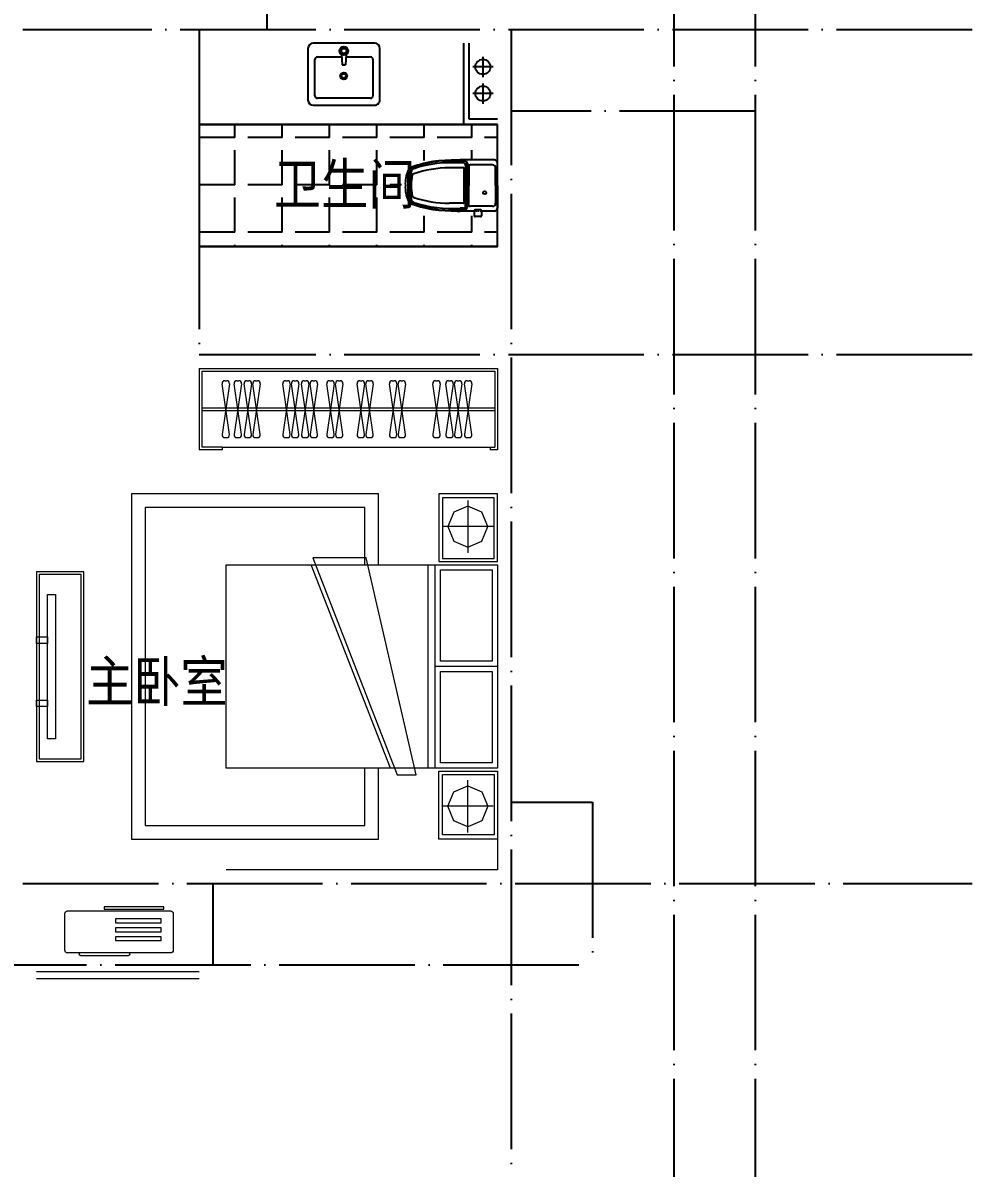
# Model space of a CAD drawing. Extents: x 534658 to 605938, y 354193 to 404593.
# Drawn here: x 580992 to 587992, y 371395 to 379845 of the extents above; entities that cross this region are included whole.
import ezdxf
from ezdxf.enums import TextEntityAlignment as Align

# ---------------------------------------------------------------- set-up
doc = ezdxf.new("R2010")
doc.units = 0
doc.header["$LTSCALE"] = 1000
doc.header["$MEASUREMENT"] = 0
doc.linetypes.add('DOTE', pattern=[2.42, 2, -0.2, 0.02, -0.2])
for name, color, linetype in [('0_厨卫', 154, 'Continuous'), ('0_铺地填充', 251, 'Continuous'), ('DOTE', 1, 'Continuous'), ('PUB_TEXT', 7, 'Continuous')]:
    doc.layers.add(name, color=color, linetype=linetype)
for name, color, linetype, lineweight in [('0_家具', 31, 'Continuous', 9), ('0_栏杆', 163, 'Continuous', 5), ('0_看线', 180, 'Continuous', 9), ('0_空调', 31, 'Continuous', 9)]:
    doc.layers.add(name, color=color, linetype=linetype, lineweight=lineweight)
doc.styles.add('黑体', font='SIMHEI.TTF', dxfattribs={"width": 0.8})

# ---------------------------------------------------------------- blocks, each defined once
blk = doc.blocks.new('A$C4EB5717C')
at = {"layer": '0_空调', "color": 8}
for p, q in [((520.3, 110), (520.3, 120)), ((883.1, 100), (530.3, 100)), ((893.1, 120), (893.1, 110))]:
    blk.add_line(p, q, dxfattribs=at)
at = {"layer": '0_空调'}
blk.add_lwpolyline([(220, 120), (980, 120, 0.414214), (1000, 140), (1000, 410, 0.414214), (980, 430), (220, 430, 0.414214), (200, 410), (200, 140, 0.414214)], format="xyb", close=True, dxfattribs=at)
at = {"layer": '0_空调', "color": 8}
for points in [[(269.2, 459.1), (709, 459.1), (709, 444), (269.2, 444)], [(290.4, 371.5), (625.9, 371.5), (625.9, 342.6), (290.4, 342.6)], [(290.4, 305.7), (625.9, 305.7), (625.9, 276.8), (290.4, 276.8)], [(290.4, 239.9), (625.9, 239.9), (625.9, 211), (290.4, 211)]]:
    blk.add_lwpolyline(points, close=True, dxfattribs=at)
for centre, start, end in [((530.3, 110), 180, 270), ((883.1, 110), 270, 0)]:
    blk.add_arc(centre, 10, start, end, dxfattribs=at)
blk = doc.blocks.new('dfdsf')
at = {"layer": '0_厨卫'}
for p, q in [((-6118.8, -27345.4), (-6118.8, -27726.4)), ((-5626.5, -27307.3), (-6080.7, -27307.3)), ((-5588.4, -27726.4), (-5588.4, -27345.4)), ((-6080.7, -27764.5), (-5626.5, -27764.5))]:
    blk.add_line(p, q, dxfattribs=at)
at = {"layer": '0_厨卫', "color": 8}
for p, q in [((-5872.4, -27364), (-5885.9, -27364)), ((-5866.9, -27350.6), (-5876.4, -27341.1)), ((-5866.7, -27377.4), (-5876.1, -27387.1)), ((-5853.6, -27345.2), (-5853.6, -27331.7)), ((-5831.1, -27340.8), (-5840.5, -27350.5)), ((-5830.8, -27386.8), (-5840.3, -27377.3)), ((-5834.8, -27364), (-5821.3, -27364)), ((-6068, -27694.7), (-6068, -27428)), ((-6049, -27408.9), (-5869.2, -27408.9)), ((-5870.1, -27391.7), (-5866.3, -27465.6)), ((-5853.6, -27382.8), (-5853.6, -27396.2)), ((-5837.1, -27391.7), (-5840.9, -27465.6)), ((-5838, -27408.9), (-5658.2, -27408.9)), ((-5639.2, -27428), (-5639.2, -27694.7)), ((-5866.3, -27465.6), (-5840.9, -27465.6)), ((-5658.2, -27713.7), (-6049, -27713.7))]:
    blk.add_line(p, q, dxfattribs=at)
for centre, radius in [((-5853.6, -27364), 32.3), ((-5853.6, -27364), 18.8), ((-5854.6, -27548.6), 25.4), ((-5854.6, -27548.6), 16)]:
    blk.add_circle(centre, radius, dxfattribs=at)
at = {"layer": '0_厨卫'}
for centre, start, end in [((-6080.7, -27345.4), 90, 180), ((-5626.5, -27345.4), 0, 90), ((-6080.7, -27726.4), 180, 270), ((-5626.5, -27726.4), 270, 0)]:
    blk.add_arc(centre, 38.1, start, end, dxfattribs=at)
at = {"layer": '0_厨卫', "color": 8}
for centre, start, end in [((-6049, -27428), 90, 180), ((-5658.2, -27428), 0, 90), ((-6049, -27694.7), 180, 270), ((-5658.2, -27694.7), 270, 0)]:
    blk.add_arc(centre, 19.1, start, end, dxfattribs=at)
blk = doc.blocks.new('A$C37A63D83')
at = {"layer": '0_厨卫', "color": 8}
for p, q in [((152.1, 636.3), (127.6, 636.3)), ((136.4, 659.7), (322.6, 659.7)), ((229.5, 659.7), (136.4, 659.7)), ((162, 636.3), (152.1, 636.3)), ((162, 636.3), (229.5, 636.3)), ((297, 636.3), (229.5, 636.3)), ((297, 636.3), (306.9, 636.3)), ((306.9, 636.3), (331.4, 636.3)), ((99, 250.2), (99, 355.5)), ((360, 250.2), (360, 355.5)), ((49.5, 230.4), (49.5, 316.4)), ((54, 279), (54, 280.3)), ((63, 274.5), (58.5, 274.5)), ((63, 252.9), (63, 274.5)), ((396, 252.9), (396, 274.5)), ((396, 274.5), (400.5, 274.5)), ((37.8, 171.9), (42.3, 171.9)), ((49.5, 230.4), (229.5, 230.4)), ((49.5, 230.4), (90.9, 211.5)), ((76.5, 36), (76.5, 198)), ((81, 234.9), (229.5, 234.9)), ((90.9, 211.5), (229.5, 211.5)), ((99, 220.5), (229.5, 220.5)), ((229.5, 246.6), (102.6, 246.6)), ((110.7, 246.6), (229.5, 246.6)), ((229.5, 246.6), (356.4, 246.6)), ((348.3, 246.6), (229.5, 246.6)), ((378, 234.9), (229.5, 234.9)), ((409.5, 230.4), (229.5, 230.4)), ((360, 220.5), (229.5, 220.5)), ((368.1, 211.5), (229.5, 211.5)), ((409.5, 230.4), (368.1, 211.5)), ((382.5, 36), (382.5, 198)), ((37.8, 117.9), (42.3, 117.9)), ((40.5, 153.1), (40.5, 161.7)), ((40.5, 137), (40.5, 146.5)), ((40.5, 121.2), (40.5, 129.7)), ((49.5, 125.1), (49.5, 164.7)), ((229.5, 13.5), (99, 13.5)), ((229.5, 13.5), (360, 13.5))]:
    blk.add_line(p, q, dxfattribs=at)
at = {"layer": '0_厨卫'}
for p, q in [((40.5, 170.1), (40.5, 274.5)), ((405, 279), (405, 280.3)), ((409.5, 230.4), (409.5, 316.4)), ((418.5, 22.5), (418.5, 274.5)), ((37.8, 171.9), (7.2, 171.9)), ((0, 125.1), (0, 164.7)), ((37.8, 117.9), (7.2, 117.9)), ((40.5, 22.5), (40.5, 122)), ((229.5, 0), (63, 0)), ((229.5, 0), (396, 0))]:
    blk.add_line(p, q, dxfattribs=at)
at = {"layer": '0_厨卫', "color": 8}
blk.add_circle((176.4, 94.5), 11.4, dxfattribs=at)
at = {"layer": '0_厨卫'}
for centre, radius, start, end in [((216.6, 423.2), 256.6, 87.12096, 112.8427), ((242.4, 423.2), 256.6, 67.1573, 92.87904), ((978.6, 321), 938.6, 160.46268, 171.82378), ((106.7, 630.4), 13.5, 147.26486, 160.46289), ((159.1, 596.7), 75.7, 123.74728, 147.26486), ((299.9, 596.7), 75.7, 32.73514, 56.25272), ((345.7, 630.4), 13.5, 21.34013, 45.04567), ((352.3, 630.4), 13.5, 19.53711, 32.73514), ((-519.6, 321), 938.7, 8.17733, 19.53711), ((7035.2, 15), 6999.5, 176.39994, 177.87525), ((-6576.2, 15), 6999.5, 2.12475, 3.60006), ((7.2, 164.7), 7.2, 90, 180), ((7.2, 125.1), 7.2, 180, 270), ((63, 22.5), 22.5, 180, 270), ((396, 22.5), 22.5, 270, 0)]:
    blk.add_arc(centre, radius, start, end, dxfattribs=at)
at = {"layer": '0_厨卫', "color": 8}
for centre, radius, start, end in [((823.8, 352.9), 776.2, 158.65987, 172.47632), ((941.9, 340.4), 881.4, 161.70587, 184.28974), ((933.3, 352.9), 834.3, 161.50274, 179.81806), ((113.3, 630.4), 13.5, 134.95433, 158.65987), ((347, 396.4), 344.2, 131.92233, 134.95433), ((129.6, 611.1), 25.3, 94.61237, 166.25294), ((138, 625.7), 34, 87.42069, 128.06865), ((159.2, 611.8), 18, 109.18125, 161.50274), ((214.4, 386.4), 250, 86.59247, 104.15157), ((244.6, 386.4), 250, 75.84843, 93.40753), ((299.8, 611.8), 18, 18.49726, 70.81875), ((-474.3, 352.9), 834.3, 0.18194, 18.49726), ((321, 625.7), 34, 51.93135, 92.57931), ((329.4, 611.1), 25.3, 13.74706, 85.38763), ((112, 396.4), 344.2, 45.04567, 48.07767), ((-482.9, 340.4), 881.4, 355.71026, 18.29413), ((-364.8, 352.9), 776.2, 7.52368, 21.34013), ((545.5, 366.9), 499.1, 169.88512, 189.98228), ((-86.5, 366.9), 499.1, 350.01772, 10.11488), ((58.5, 279), 4.5, 180, 270), ((400.5, 279), 4.5, 270, 0), ((42.3, 164.7), 7.2, 0, 90), ((81, 252.9), 18, 180, 270), ((99, 198), 22.5, 90, 180), ((102.6, 250.2), 3.6, 180, 270), ((356.4, 250.2), 3.6, 270, 0), ((360, 198), 22.5, 0, 90), ((378, 252.9), 18, 270, 0), ((42.3, 125.1), 7.2, 270, 0), ((99, 36), 22.5, 180, 270), ((360, 36), 22.5, 270, 0)]:
    blk.add_arc(centre, radius, start, end, dxfattribs=at)
blk = doc.blocks.new('ytjhgkj')
at = {"layer": '0_家具', "ltscale": 0.5}
blk.add_lwpolyline([(34949.4, 26115.8), (34599.4, 26115.8), (34599.4, 27515.8), (34949.4, 27515.8)], close=True, dxfattribs=at)
at = {"layer": '0_家具', "color": 251, "ltscale": 40}
for points in [[(34929.4, 26135.8), (34619.4, 26135.8), (34619.4, 27495.8), (34929.4, 27495.8)], [(34739.4, 27348.9), (34681.3, 27348.9), (34681.3, 26282.6), (34739.4, 26282.6)], [(34681.3, 27110.2), (34599.4, 27110.2), (34599.4, 27062.2), (34681.3, 27062.2)], [(34681.3, 26643.8), (34599.4, 26643.8), (34599.4, 26595.9), (34681.3, 26595.9)]]:
    blk.add_lwpolyline(points, close=True, dxfattribs=at)
blk = doc.blocks.new('543532535')
at = {"layer": '0_家具'}
for p, q in [((-2265.9, -49.2), (-2265.9, -434.5)), ((-2412.5, -241.9), (-2369.5, -134.9)), ((-2369.5, -134.9), (-2265.8, -90.6)), ((-2265.8, -90.6), (-2162.2, -134.9)), ((-2162.2, -134.9), (-2119.3, -241.9)), ((-2452.7, -241.9), (-2079.1, -241.9)), ((-2369.5, -348.8), (-2412.5, -241.9)), ((-2119.3, -241.9), (-2162.2, -348.8)), ((-2265.8, -393.1), (-2369.5, -348.8)), ((-2162.2, -348.8), (-2265.8, -393.1)), ((-1885.2, -2074.3), (-1516.9, -472.7)), ((-1123.2, -472.7), (-1745.5, -2074.3)), ((-1516.9, -472.7), (-1123.2, -472.7)), ((-484.5, -523.5), (-2484.5, -523.5)), ((-2484.5, -523.5), (-2484.5, -2023.5)), ((-2446.4, -561.6), (-2446.4, -1235.4)), ((-2063, -561.6), (-2446.4, -561.6)), ((-2063, -1235.4), (-2063, -561.6)), ((-2024.9, -2023.5), (-2024.9, -523.5)), ((-1974.1, -2023.5), (-1974.1, -523.5)), ((-1694.7, -2023.5), (-1110.5, -523.5)), ((-484.5, -2023.5), (-484.5, -523.5)), ((-2446.4, -1235.4), (-2063, -1235.4)), ((-2484.5, -1273.5), (-2024.9, -1273.5)), ((-2446.4, -1311.6), (-2446.4, -1985.4)), ((-2063, -1311.6), (-2446.4, -1311.6)), ((-2063, -1985.4), (-2063, -1311.6)), ((-2484.5, -2023.5), (-484.5, -2023.5)), ((-2446.4, -1985.4), (-2063, -1985.4)), ((-1745.5, -2074.3), (-1885.2, -2074.3)), ((-2265.8, -2154), (-2369.5, -2198.3)), ((-2265.9, -2497.9), (-2265.9, -2112.5)), ((-2162.2, -2198.3), (-2265.8, -2154)), ((-2369.5, -2198.3), (-2412.5, -2305.2)), ((-2119.3, -2305.2), (-2162.2, -2198.3)), ((-2452.7, -2305.2), (-2079.1, -2305.2)), ((-2412.5, -2305.2), (-2369.5, -2412.1)), ((-2162.2, -2412.1), (-2119.3, -2305.2)), ((-2369.5, -2412.1), (-2265.8, -2456.4)), ((-2265.8, -2456.4), (-2162.2, -2412.1))]:
    blk.add_line(p, q, dxfattribs=at)
for points in [[(-2078.1, -500.2), (-2484.5, -500.2), (-2484.5, 0), (-2052.7, 0), (-2052.7, -500.2)], [(-2078.1, -2046.9), (-2484.5, -2046.9), (-2484.5, -2547.1), (-2052.7, -2547.1), (-2052.7, -2046.9)]]:
    blk.add_lwpolyline(points, close=True, dxfattribs=at)
blk.add_lwpolyline([(-1606.1, -523.5), (-1606.1, 0), (215, 0), (215, -2547.1), (-1606.1, -2547.1), (-1606.1, -2023.5)], dxfattribs=at)
at = {"layer": '0_家具', "color": 8}
for points in [[(-2078.4, -476.9), (-2460.6, -476.9), (-2460.6, -30.1), (-2078.4, -30.1)], [(-2078.4, -2070.2), (-2460.6, -2070.2), (-2460.6, -2516.9), (-2078.4, -2516.9)]]:
    blk.add_lwpolyline(points, close=True, dxfattribs=at)
blk.add_lwpolyline([(-1506.1, -523.5), (-1506.1, -100), (115, -100), (115, -2447.1), (-1506.1, -2447.1), (-1506.1, -2023.5)], dxfattribs=at)

msp = doc.modelspace()

# ---------------------------------------------------------------- hatches: boundary and pattern name
at = {"layer": '0_铺地填充'}
h = msp.add_hatch(dxfattribs=at)
h.set_pattern_fill('ANGLE', color=256, scale=100, style=0)
h.set_pattern_definition([(180, (1835314.65, 339884.17), (0, 349.25), [254, -95.25]), (90, (1835314.65, 339884.17), (349.25, 2e-14), [254, -95.25])])
h.paths.add_polyline_path([(584491.8, 379095.3), (582291.8, 379095.3), (582291.8, 378195.3), (584491.8, 378195.3)])
h.paths.add_polyline_path([(584483.5, 378421.7), (583784.7, 378421.7), (583784.7, 378829.3), (584483.5, 378829.3)], flags=16)

# ---------------------------------------------------------------- linework, layer by layer
at = {"layer": '0_厨卫'}
for p, q in [((584241.8, 379695.3), (584241.8, 379095.3)), ((584281.8, 379135.3), (584281.8, 379695.3)), ((584383.8, 379596.1), (584383.8, 379446.1)), ((584458.8, 379521.1), (584308.8, 379521.1)), ((584458.8, 379324.2), (584308.8, 379324.2)), ((584383.8, 379399.2), (584383.8, 379249.2)), ((582291.8, 379095.3), (584491.8, 379095.3)), ((584491.8, 379135.3), (584281.8, 379135.3)), ((584491.8, 378195.3), (582291.8, 378195.3))]:
    msp.add_line(p, q, dxfattribs=at)
for centre in [(584383.8, 379521.1), (584383.8, 379324.2)]:
    msp.add_circle(centre, 55, dxfattribs=at)
at = {"layer": '0_家具'}
for p, q in [((582291.8, 377295.3), (584491.8, 377295.3)), ((582291.8, 377295.3), (582291.8, 376695.3)), ((584491.8, 377295.3), (584491.8, 376695.3)), ((582311.8, 377275.3), (584471.8, 377275.3)), ((582311.8, 377275.3), (582311.8, 376715.3)), ((584471.8, 377275.3), (584471.8, 376715.3)), ((582461.8, 376715.3), (582311.8, 376715.3)), ((582461.8, 376715.3), (582461.8, 376695.3)), ((582461.8, 376715.3), (584436.8, 376715.3)), ((584436.8, 376715.3), (584436.8, 376695.3)), ((584436.8, 376715.3), (584471.8, 376715.3)), ((582461.8, 376695.3), (582291.8, 376695.3)), ((584491.8, 376695.3), (584436.8, 376695.3))]:
    msp.add_line(p, q, dxfattribs=at)
at = {"layer": '0_家具', "color": 8}
for p, q in [((582514.7, 376808), (582460.7, 377182.7)), ((582514.7, 377182.7), (582460.7, 376808)), ((582480.5, 377205.3), (582494.8, 377205.3)), ((582603.9, 376808), (582550, 377182.7)), ((582603.9, 377182.7), (582550, 376808)), ((582569.8, 377205.3), (582584.1, 377205.3)), ((582677.5, 376808), (582623.6, 377182.7)), ((582677.5, 377182.7), (582623.6, 376808)), ((582643.4, 377205.3), (582657.7, 377205.3)), ((582741.9, 376808), (582688, 377182.7)), ((582741.9, 377182.7), (582688, 376808)), ((582707.8, 377205.3), (582722.1, 377205.3)), ((582961.9, 376808), (582908, 377182.7)), ((582961.9, 377182.7), (582908, 376808)), ((582927.8, 377205.3), (582942.1, 377205.3)), ((583026.3, 376808), (582972.4, 377182.7)), ((583026.3, 377182.7), (582972.4, 376808)), ((582992.2, 377205.3), (583006.5, 377205.3)), ((583099.9, 376808), (583045.9, 377182.7)), ((583099.9, 377182.7), (583045.9, 376808)), ((583065.8, 377205.3), (583080.1, 377205.3)), ((583164.3, 376808), (583110.3, 377182.7)), ((583164.3, 377182.7), (583110.3, 376808)), ((583130.2, 377205.3), (583144.5, 377205.3)), ((583287.3, 376808), (583233.4, 377182.7)), ((583287.3, 377182.7), (583233.4, 376808)), ((583253.2, 377205.3), (583267.5, 377205.3)), ((583351.7, 376808), (583297.7, 377182.7)), ((583351.7, 377182.7), (583297.7, 376808)), ((583317.6, 377205.3), (583331.9, 377205.3)), ((583510.6, 376808), (583456.6, 377182.7)), ((583510.6, 377182.7), (583456.6, 376808)), ((583476.5, 377205.3), (583490.8, 377205.3)), ((583575, 376808), (583521, 377182.7)), ((583575, 377182.7), (583521, 376808)), ((583540.9, 377205.3), (583555.2, 377205.3)), ((583748.8, 376808), (583694.8, 377182.7)), ((583748.8, 377182.7), (583694.8, 376808)), ((583714.7, 377205.3), (583729, 377205.3)), ((583813.2, 376808), (583759.2, 377182.7)), ((583813.2, 377182.7), (583759.2, 376808)), ((583779.1, 377205.3), (583793.4, 377205.3)), ((584069.2, 376808), (584015.3, 377182.7)), ((584069.2, 377182.7), (584015.3, 376808)), ((584035.1, 377205.3), (584049.4, 377205.3)), ((584164.5, 376808), (584110.5, 377182.7)), ((584164.5, 377182.7), (584110.5, 376808)), ((584130.3, 377205.3), (584144.6, 377205.3)), ((584228.8, 376808), (584174.9, 377182.7)), ((584228.8, 377182.7), (584174.9, 376808)), ((584194.7, 377205.3), (584209, 377205.3)), ((584302.4, 376808), (584248.5, 377182.7)), ((584302.4, 377182.7), (584248.5, 376808)), ((584268.3, 377205.3), (584282.6, 377205.3)), ((582311.8, 377005.3), (584471.8, 377005.3)), ((582311.8, 376985.3), (584471.8, 376985.3)), ((582480.5, 376785.3), (582494.8, 376785.3)), ((582569.8, 376785.3), (582584.1, 376785.3)), ((582643.4, 376785.3), (582657.7, 376785.3)), ((582707.8, 376785.3), (582722.1, 376785.3)), ((582927.8, 376785.3), (582942.1, 376785.3)), ((582992.2, 376785.3), (583006.5, 376785.3)), ((583065.8, 376785.3), (583080.1, 376785.3)), ((583130.2, 376785.3), (583144.5, 376785.3)), ((583253.2, 376785.3), (583267.5, 376785.3)), ((583317.6, 376785.3), (583331.9, 376785.3)), ((583476.5, 376785.3), (583490.8, 376785.3)), ((583540.9, 376785.3), (583555.2, 376785.3)), ((583714.7, 376785.3), (583729, 376785.3)), ((583779.1, 376785.3), (583793.4, 376785.3)), ((584035.1, 376785.3), (584049.4, 376785.3)), ((584130.3, 376785.3), (584144.6, 376785.3)), ((584194.7, 376785.3), (584209, 376785.3)), ((584268.3, 376785.3), (584282.6, 376785.3))]:
    msp.add_line(p, q, dxfattribs=at)
for centre, start, end in [((582480.5, 377185.3), 90, 187.59464), ((582494.8, 377185.3), 352.40536, 90), ((582569.8, 377185.3), 90, 187.59464), ((582584.1, 377185.3), 352.40536, 90), ((582643.4, 377185.3), 90, 187.59464), ((582657.7, 377185.3), 352.40536, 90), ((582707.8, 377185.3), 90, 187.59464), ((582722.1, 377185.3), 352.40536, 90), ((582927.8, 377185.3), 90, 187.59464), ((582942.1, 377185.3), 352.40536, 90), ((582992.2, 377185.3), 90, 187.59464), ((583006.5, 377185.3), 352.40536, 90), ((583065.8, 377185.3), 90, 187.59464), ((583080.1, 377185.3), 352.40536, 90), ((583130.2, 377185.3), 90, 187.59464), ((583144.5, 377185.3), 352.40536, 90), ((583253.2, 377185.3), 90, 187.59464), ((583267.5, 377185.3), 352.40536, 90), ((583317.6, 377185.3), 90, 187.59464), ((583331.9, 377185.3), 352.40536, 90), ((583476.5, 377185.3), 90, 187.59464), ((583490.8, 377185.3), 352.40536, 90), ((583540.9, 377185.3), 90, 187.59464), ((583555.2, 377185.3), 352.40536, 90), ((583714.7, 377185.3), 90, 187.59464), ((583729, 377185.3), 352.40536, 90), ((583779.1, 377185.3), 90, 187.59464), ((583793.4, 377185.3), 352.40536, 90), ((584035.1, 377185.3), 90, 187.59464), ((584049.4, 377185.3), 352.40536, 90), ((584130.3, 377185.3), 90, 187.59464), ((584144.6, 377185.3), 352.40536, 90), ((584194.7, 377185.3), 90, 187.59464), ((584209, 377185.3), 352.40536, 90), ((584268.3, 377185.3), 90, 187.59464), ((584282.6, 377185.3), 352.40536, 90), ((582480.5, 376805.3), 172.40536, 270), ((582494.8, 376805.3), 270, 7.59464), ((582569.8, 376805.3), 172.40536, 270), ((582584.1, 376805.3), 270, 7.59464), ((582643.4, 376805.3), 172.40536, 270), ((582657.7, 376805.3), 270, 7.59464), ((582707.8, 376805.3), 172.40536, 270), ((582722.1, 376805.3), 270, 7.59464), ((582927.8, 376805.3), 172.40536, 270), ((582942.1, 376805.3), 270, 7.59464), ((582992.2, 376805.3), 172.40536, 270), ((583006.5, 376805.3), 270, 7.59464), ((583065.8, 376805.3), 172.40536, 270), ((583080.1, 376805.3), 270, 7.59464), ((583130.2, 376805.3), 172.40536, 270), ((583144.5, 376805.3), 270, 7.59464), ((583253.2, 376805.3), 172.40536, 270), ((583267.5, 376805.3), 270, 7.59464), ((583317.6, 376805.3), 172.40536, 270), ((583331.9, 376805.3), 270, 7.59464), ((583476.5, 376805.3), 172.40536, 270), ((583490.8, 376805.3), 270, 7.59464), ((583540.9, 376805.3), 172.40536, 270), ((583555.2, 376805.3), 270, 7.59464), ((583714.7, 376805.3), 172.40536, 270), ((583729, 376805.3), 270, 7.59464), ((583779.1, 376805.3), 172.40536, 270), ((583793.4, 376805.3), 270, 7.59464), ((584035.1, 376805.3), 172.40536, 270), ((584049.4, 376805.3), 270, 7.59464), ((584130.3, 376805.3), 172.40536, 270), ((584144.6, 376805.3), 270, 7.59464), ((584194.7, 376805.3), 172.40536, 270), ((584209, 376805.3), 270, 7.59464), ((584268.3, 376805.3), 172.40536, 270), ((584282.6, 376805.3), 270, 7.59464)]:
    msp.add_arc(centre, 20, start, end, dxfattribs=at)
at = {"layer": '0_栏杆'}
for p, q in [((581091.8, 372845.3), (582291.8, 372845.3)), ((581091.8, 372795.3), (582291.8, 372795.3))]:
    msp.add_line(p, q, dxfattribs=at)
at = {"layer": '0_看线'}
for p, q in [((584491.8, 373995.3), (584491.8, 373595.3)), ((584491.8, 373595.3), (582491.8, 373595.3))]:
    msp.add_line(p, q, dxfattribs=at)
at = {"layer": '0_铺地填充'}
msp.add_lwpolyline([(584491.8, 379095.3), (582291.8, 379095.3), (582291.8, 378195.3), (584491.8, 378195.3)], close=True, dxfattribs=at)
at = {"layer": '0_铺地填充', "color": 5}
msp.add_lwpolyline([(582291.8, 379095.3), (584241.8, 379095.3)], dxfattribs=at)
at = {"layer": 'DOTE', "linetype": 'DOTE', "ltscale": 0.5}
for p, q in [((585791.8, 388994.5), (585791.8, 369402)), ((586391.8, 388994.5), (586391.8, 369402)), ((582791.8, 382795.3), (582791.8, 379795.3)), ((587991.8, 379795.3), (580991.8, 379795.3)), ((582291.8, 379795.3), (582291.8, 377395.3)), ((584591.8, 379795.3), (584591.8, 369402)), ((586391.8, 379195.3), (584591.8, 379195.3)), ((587991.8, 377395.3), (582291.8, 377395.3)), ((584591.8, 374095.3), (585191.8, 374095.3)), ((585191.8, 374095.3), (585191.8, 372895.3)), ((580991.8, 373495.3), (587991.8, 373495.3)), ((582391.8, 373495.3), (582391.8, 372895.3)), ((547791.8, 372895.3), (585191.8, 372895.3))]:
    msp.add_line(p, q, dxfattribs=at)

# ---------------------------------------------------------------- block references
at = {"layer": '0_厨卫'}
for name, p, rotation in [('dfdsf', (589212.6, 407002.7), 359.9999999466392), ('A$C37A63D83', (584491.8, 378415.8), 89.99999994663915)]:
    msp.add_blockref(name, p, dxfattribs=dict(at, rotation=rotation))
at = {"layer": '0_家具', "xscale": -1}
msp.add_blockref('543532535', (582007.3, 376370.4), dxfattribs=at)
at = {"layer": '0_家具', "xscale": -1, "rotation": 180}
msp.add_blockref('ytjhgkj', (546492.4, 401911.1), dxfattribs=at)
at = {"layer": '0_空调', "xscale": -1}
msp.add_blockref('A$C4EB5717C', (582300.8, 372863), dxfattribs=at)

# ---------------------------------------------------------------- texts
at = {"layer": 'PUB_TEXT', "style": '黑体', "width": 0.85}
for s, p in [('卫生间', (583364.9, 378506.2)), ('主卧室', (581980, 374836.1))]:
    msp.add_text(s, height=300, rotation=360, dxfattribs=at).set_placement(p, align=Align.CENTER)

doc.saveas('drawing.dxf')
